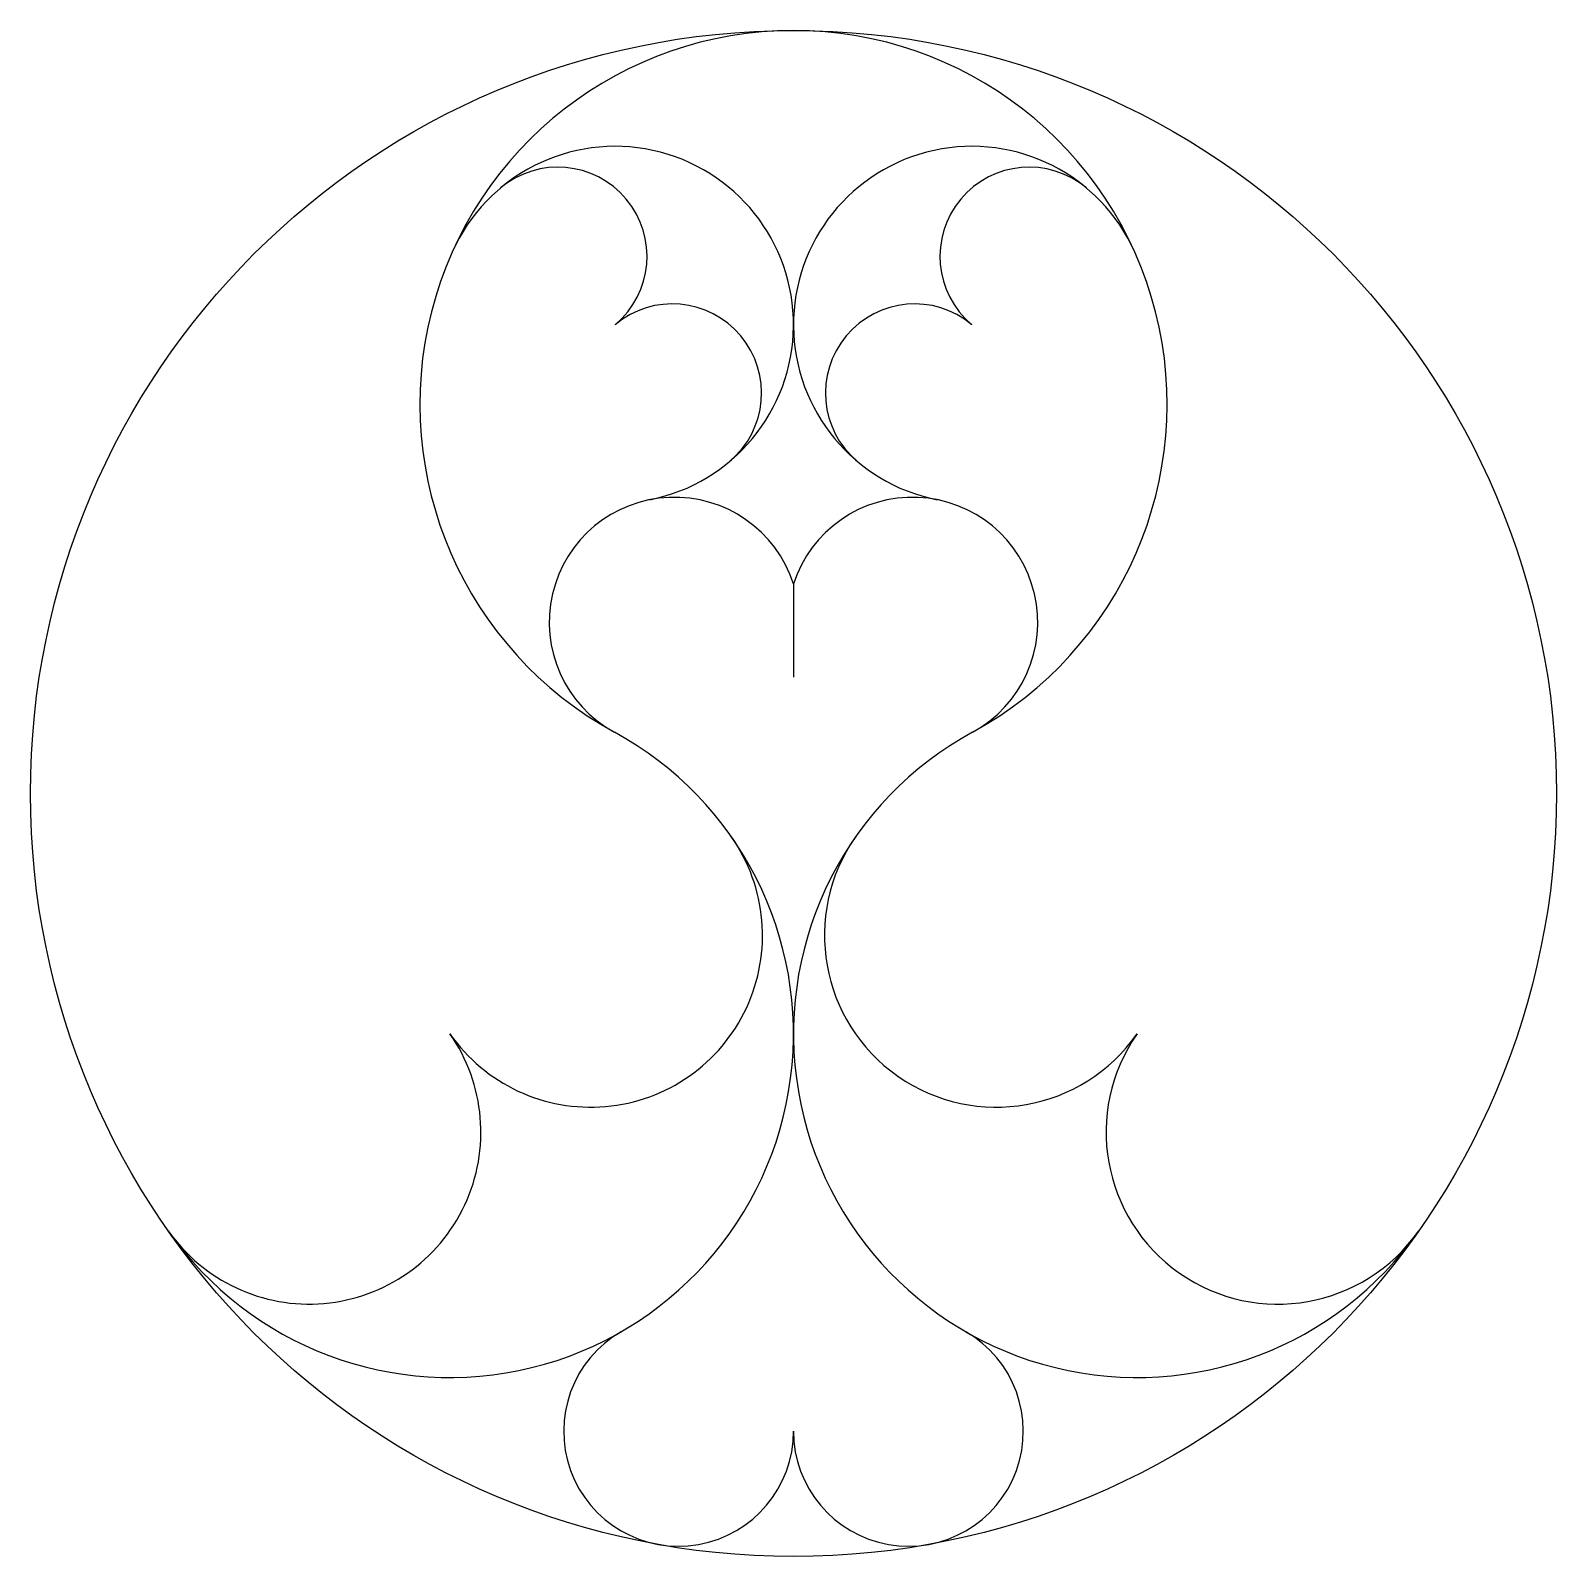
# Model space of a CAD drawing. Extents: x -100 to 100, y -100 to 100.
import ezdxf

# ---------------------------------------------------------------- set-up
doc = ezdxf.new("R2010")
doc.units = 0
doc.layers.add('MODELSKETCH_VISIBLE', color=7, linetype='CONTINUOUS')

msp = doc.modelspace()

# ---------------------------------------------------------------- linework, layer by layer
at = {"layer": 'MODELSKETCH_VISIBLE'}
msp.add_line((0, 27.46), (0, 15.24), dxfattribs=at)
msp.add_circle((0, 0), 100, dxfattribs=at)
msp.add_circle((0, 0), 100, dxfattribs=at)
for centre, radius, start, end in [((0, 51.03), 48.97, 298.6246, 241.3754), ((0, 51.03), 48.97, 298.6246, 241.3754), ((-23.38, 61.44), 23.38, 281.2691, 155.9883), ((23.38, 61.44), 23.38, 24.0117, 258.7309), ((-30.88, 70.4), 11.69, 309.9291, 129.9291), ((30.88, 70.4), 11.69, 50.0709, 230.0709), ((-15.88, 52.48), 11.69, 309.9291, 129.9291), ((15.88, 52.48), 11.69, 50.0709, 230.0709), ((-15.61, 22.43), 16.4, 17.868, 241.3754), ((15.61, 22.43), 16.4, 298.6246, 162.132), ((-45.04, -31.5), 45.04, 214.9673, 61.3754), ((45.04, -31.5), 45.04, 118.6246, 325.0327), ((-26.58, -18.59), 22.52, 214.9673, 34.9673), ((26.58, -18.59), 22.52, 145.0327, 325.0327), ((-63.49, -44.4), 22.52, 214.9673, 34.9673), ((63.49, -44.4), 22.52, 145.0327, 325.0327), ((-15.06, -83.59), 15.06, 119.9182, 0), ((15.06, -83.59), 15.06, 180, 60.0818)]:
    msp.add_arc(centre, radius, start, end, dxfattribs=at)

doc.saveas('drawing.dxf')
